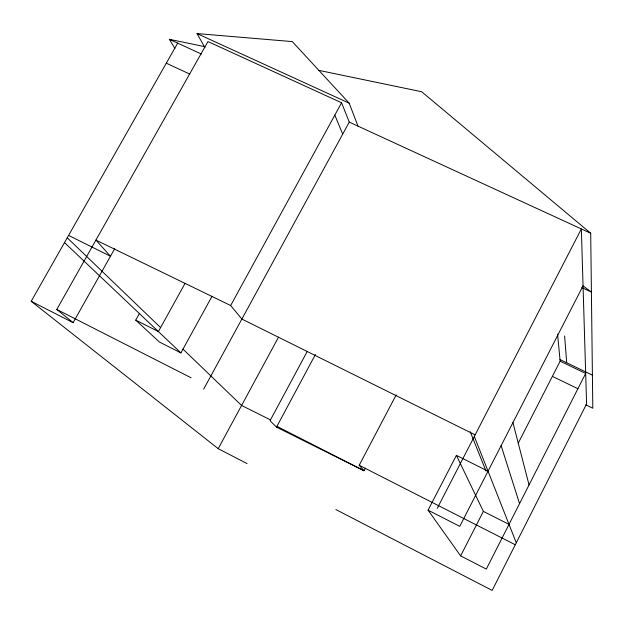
<?xml version="1.0" encoding="UTF-8"?>
<svg xmlns="http://www.w3.org/2000/svg" width="624" height="624" viewBox="0 0 624 624"><rect width="100%" height="100%" fill="white"/><g stroke="black" fill="none" stroke-linecap="round" stroke-linejoin="round"><path stroke-width="0.94" d="M460.629 555.875L483.374 511.384L456.394 455.356L428.072 510.182L460.629 555.875L486.307 569.096L585.679 373.433L560.141 361.171L557.56 334.058M518.271 443.095L560.141 361.171M437.276 508.279L581.35 228.946L586.591 403.923L492.172 590.421L335.907 509.574M365.375 468.164L364.026 470.738L359.198 465.27L396.185 394.906M307.312 351.281L270.044 420.701L276.494 427.136L364.026 470.738L276.916 426.34M276.494 427.136L315.409 354.526M247.018 463.585L218.221 448.687L278.53 337.116M203.635 389.197L349.253 122.109L341.585 102.765L207.956 41.558L56.784 309.434L73.125 322.67L114.746 248.609M475.137 434.873L241.878 319.059L230.654 305.526L341.585 102.765M139.526 313.342L135.751 320.143L159.362 341.999L180.921 352.911L212.074 296.205M185.039 283.374L158.395 331.562L135.751 320.143M218.221 448.687L31.2 301.298L177.676 43.134M204.961 47.689L197.051 33.579L292.297 41.597L349.175 103.178L358.004 126.142M174.907 48.477L169.377 39.312L204.602 46.636M318.848 70.372L421.676 91.736L590.702 233.251L592.8 408.221L585.788 404.82M197.051 33.579L349.175 103.178M169.377 39.312L201.357 54.038M349.253 122.109L590.702 233.251M166.296 63.196L189.782 74.092M581.81 287.594L591.404 292.087L583.05 285.847L459.755 526.36L428.072 510.182M559.985 359.564L592.402 375.125M552.373 376.381L577.918 388.713M230.654 305.526L95.917 240.092L110.464 256.23L68.578 235.42M270.481 419.89L241.582 405.467L182.996 349.136M456.394 455.356L488.03 471.198M483.374 511.384L509.012 524.378M56.784 309.434L191.116 377.801M359.198 465.27L515.291 544.76M31.2 301.298L73.125 322.67M64.506 242.596L180.921 352.911M67.228 237.799L160.602 327.577M334.823 115.128L342.701 134.121M470.223 431.746L486.026 471.081M474.326 436.441L516.282 542.802M501.127 445.653L519.55 503.638M512.936 422.627L529.051 484.926M564.611 335.985L566.709 362.794"/></g></svg>
